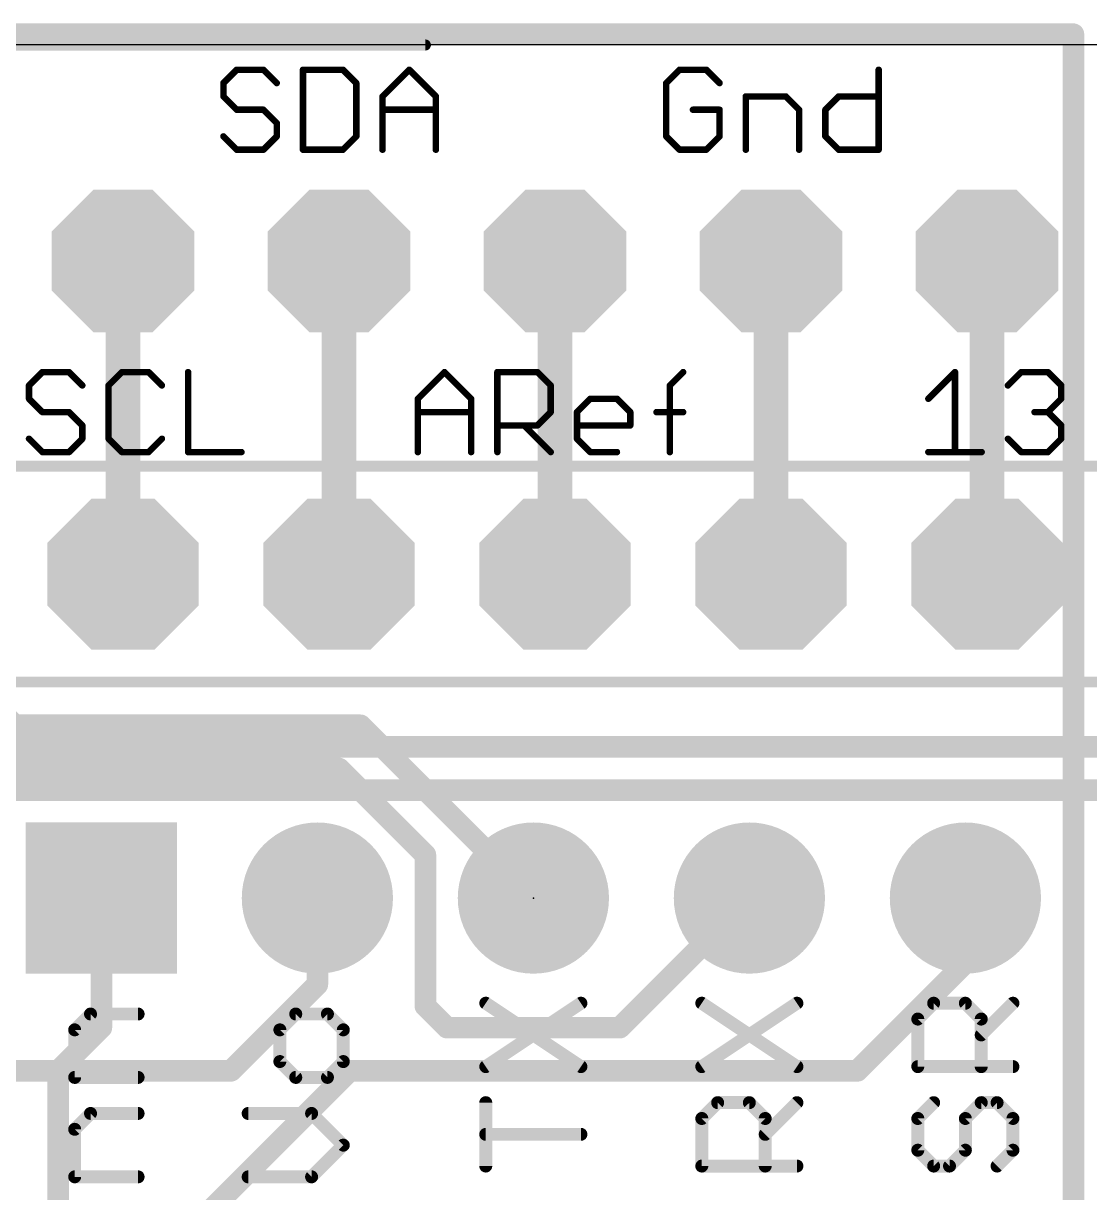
# Model space of a CAD drawing. Extents: x -6.7 to 68.6, y -6.2 to 53.6.
# Drawn here: x 17.62 to 30.16, y 39.84 to 53.59 of the extents above; entities that cross this region are included whole.
import ezdxf

# ---------------------------------------------------------------- set-up
doc = ezdxf.new("R2010")
doc.units = 0
for name, color, linetype in [('1', 12, 'CONTINUOUS'), ('16', 132, 'CONTINUOUS'), ('17', 110, 'CONTINUOUS'), ('20', 53, 'CONTINUOUS'), ('21', 40, 'CONTINUOUS'), ('23', 40, 'CONTINUOUS'), ('47', 253, 'CONTINUOUS'), ('51', 253, 'CONTINUOUS')]:
    doc.layers.add(name, color=color, linetype=linetype)

# ---------------------------------------------------------------- blocks, each defined once
blk = doc.blocks.new('RECT')
blk.add_solid([(-0.5, -0.5), (0.5, -0.5), (-0.5, 0.5), (0.5, 0.5)])
blk = doc.blocks.new('SQUAREP')
blk.add_solid([(-0.5, -0.5), (0.5, -0.5), (-0.5, 0.5), (0.5, 0.5)])
blk = doc.blocks.new('ROUNDP')
at = {"const_width": 0.5}
blk.add_lwpolyline([(0, -0.25, 1), (0, 0.25, 1), (0, -0.25)], format="xyb", dxfattribs=at)
blk = doc.blocks.new('OCTAGONP')
at = {"const_width": 0.5}
blk.add_lwpolyline([(-0.25, -0.1036), (-0.25, 0.1036), (-0.1036, 0.25), (0.1036, 0.25), (0.25, 0.1036), (0.25, -0.1036), (0.1036, -0.25), (-0.1036, -0.25), (-0.25, -0.1036), (-0.25, 0.1036)], dxfattribs=at)

msp = doc.modelspace()

# ---------------------------------------------------------------- linework, layer by layer
at = {"layer": '1'}
for points, const_width in [([(29.972, 53.467), (0, 53.467)], 0.254), ([(29.972, 9.017), (29.972, 53.467)], 0.254), ([(18.796, 50.8), (18.796, 47.117)], 0.4064), ([(21.336, 50.8), (21.336, 47.117)], 0.4064), ([(23.876, 50.8), (23.876, 47.117)], 0.4064), ([(26.416, 50.8), (26.416, 47.117)], 0.4064), ([(28.956, 50.8), (28.956, 47.117)], 0.4064), ([(60.452, 45.085), (17.111, 45.085)], 0.254), ([(62.738, 44.577), (17.399, 44.577)], 0.254), ([(21.082, 42.291), (21.082, 43.307)], 0.254), ([(28.702, 42.545), (28.702, 43.307)], 0.254), ([(27.432, 41.275), (28.702, 42.545)], 0.254), ([(20.066, 41.275), (21.082, 42.291)], 0.254), ([(15.748, 41.275), (20.066, 41.275)], 0.254), ([(16.129, 35.941), (21.463, 41.275)], 0.254), ([(21.463, 41.275), (27.432, 41.275)], 0.254)]:
    msp.add_lwpolyline(points, dxfattribs=dict(at, const_width=const_width))
for points, const_width in [([(30.0355, 53.467, 1), (29.9085, 53.467)], 0.127), ([(29.972, 53.4035, 1), (29.972, 53.5305)], 0.127), ([(18.8976, 50.8, 1), (18.6944, 50.8)], 0.2032), ([(21.4376, 50.8, 1), (21.2344, 50.8)], 0.2032), ([(23.9776, 50.8, 1), (23.7744, 50.8)], 0.2032), ([(26.5176, 50.8, 1), (26.3144, 50.8)], 0.2032), ([(29.0576, 50.8, 1), (28.8544, 50.8)], 0.2032), ([(18.6944, 47.117, 1), (18.8976, 47.117)], 0.2032), ([(21.2344, 47.117, 1), (21.4376, 47.117)], 0.2032), ([(23.7744, 47.117, 1), (23.9776, 47.117)], 0.2032), ([(26.3144, 47.117, 1), (26.5176, 47.117)], 0.2032), ([(28.8544, 47.117, 1), (29.0576, 47.117)], 0.2032), ([(21.1455, 43.307, 1), (21.0185, 43.307)], 0.127), ([(28.7655, 43.307, 1), (28.6385, 43.307)], 0.127), ([(28.7469, 42.5001, 1), (28.6571, 42.5899)], 0.127), ([(28.6385, 42.545, 1), (28.7655, 42.545)], 0.127), ([(21.0185, 42.291, 1), (21.1455, 42.291)], 0.127), ([(21.1269, 42.2461, 1), (21.0371, 42.3359)], 0.127), ([(20.066, 41.2115, 1), (20.066, 41.3385)], 0.127), ([(21.463, 41.3385, 1), (21.463, 41.2115)], 0.127), ([(21.5079, 41.2301, 1), (21.4181, 41.3199)], 0.127), ([(27.432, 41.2115, 1), (27.432, 41.3385)], 0.127), ([(20.0211, 41.3199, 1), (20.1109, 41.2301)], 0.127), ([(27.3871, 41.3199, 1), (27.4769, 41.2301)], 0.127)]:
    msp.add_lwpolyline(points, format="xyb", dxfattribs=dict(at, const_width=const_width))
at = {"layer": '16', "const_width": 0.254}
for points in [[(17.526, 45.339), (12.7, 50.165)], [(21.59, 45.339), (17.526, 45.339)], [(23.622, 43.307), (21.59, 45.339)], [(21.336, 44.831), (15.748, 44.831)], [(22.352, 43.815), (21.336, 44.831)], [(22.352, 42.037), (22.352, 43.815)], [(18.542, 41.783), (18.542, 43.307)], [(26.162, 43.307), (24.638, 41.783)], [(22.606, 41.783), (22.352, 42.037)], [(18.034, 41.275), (18.542, 41.783)], [(24.638, 41.783), (22.606, 41.783)], [(18.034, 25.781), (18.034, 41.275)]]:
    msp.add_lwpolyline(points, dxfattribs=at)
at = {"layer": '16', "const_width": 0.127}
for points in [[(17.4811, 45.2941, 1), (17.5709, 45.3839)], [(21.6349, 45.3839, 1), (21.5451, 45.2941)], [(21.59, 45.2755, 1), (21.59, 45.4025)], [(21.3809, 44.8759, 1), (21.2911, 44.7861)], [(21.336, 44.7675, 1), (21.336, 44.8945)], [(22.4155, 43.815, 1), (22.2885, 43.815)], [(22.3071, 43.7701, 1), (22.3969, 43.8599)], [(18.6055, 43.307, 1), (18.4785, 43.307)], [(23.5771, 43.2621, 1), (23.6669, 43.3519)], [(26.2069, 43.2621, 1), (26.1171, 43.3519)], [(22.3969, 42.0819, 1), (22.3071, 41.9921)], [(22.2885, 42.037, 1), (22.4155, 42.037)], [(18.4785, 41.783, 1), (18.6055, 41.783)], [(18.5869, 41.7381, 1), (18.4971, 41.8279)], [(22.606, 41.8465, 1), (22.606, 41.7195)], [(22.5611, 41.7381, 1), (22.6509, 41.8279)], [(24.5931, 41.8279, 1), (24.6829, 41.7381)], [(24.638, 41.7195, 1), (24.638, 41.8465)], [(18.0975, 41.275, 1), (17.9705, 41.275)], [(17.9891, 41.3199, 1), (18.0789, 41.2301)]]:
    msp.add_lwpolyline(points, format="xyb", dxfattribs=at)
at = {"layer": '20'}
msp.add_line((64.516, 53.34), (0, 53.34), dxfattribs=at)
at = {"layer": '21'}
for points, const_width in [([(20.1339, 53.0487), (19.9771, 52.8919)], 0.0762), ([(20.4474, 53.0487), (20.1339, 53.0487)], 0.0762), ([(20.6042, 52.8919), (20.4474, 53.0487)], 0.0762), ([(20.9126, 53.0487), (20.9126, 52.1081)], 0.0762), ([(21.3829, 53.0487), (20.9126, 53.0487)], 0.0762), ([(21.5397, 52.8919), (21.3829, 53.0487)], 0.0762), ([(21.8481, 52.7352), (22.1617, 53.0487)], 0.0762), ([(22.1617, 53.0487), (22.4752, 52.7352)], 0.0762), ([(25.3409, 53.0487), (25.1841, 52.8919)], 0.0762), ([(25.6544, 53.0487), (25.3409, 53.0487)], 0.0762), ([(25.8112, 52.8919), (25.6544, 53.0487)], 0.0762), ([(27.6822, 53.0487), (27.6822, 52.1081)], 0.0762), ([(19.9771, 52.8919), (19.9771, 52.7352)], 0.0762), ([(21.5397, 52.2649), (21.5397, 52.8919)], 0.0762), ([(25.1841, 52.8919), (25.1841, 52.2649)], 0.0762), ([(19.9771, 52.7352), (20.1339, 52.5784)], 0.0762), ([(21.8481, 52.1081), (21.8481, 52.7352)], 0.0762), ([(22.4752, 52.7352), (22.4752, 52.1081)], 0.0762), ([(26.1196, 52.1081), (26.1196, 52.7352)], 0.0762), ([(26.1196, 52.7352), (26.5899, 52.7352)], 0.0762), ([(26.5899, 52.7352), (26.7467, 52.5784)], 0.0762), ([(27.0551, 52.5784), (27.2119, 52.7352)], 0.0762), ([(27.2119, 52.7352), (27.6822, 52.7352)], 0.0762), ([(20.1339, 52.5784), (20.4474, 52.5784)], 0.0762), ([(20.4474, 52.5784), (20.6042, 52.4216)], 0.0762), ([(21.8481, 52.5784), (22.4752, 52.5784)], 0.0762), ([(25.8112, 52.5784), (25.4976, 52.5784)], 0.0762), ([(25.8112, 52.2649), (25.8112, 52.5784)], 0.0762), ([(26.7467, 52.5784), (26.7467, 52.1081)], 0.0762), ([(27.0551, 52.2649), (27.0551, 52.5784)], 0.0762), ([(20.6042, 52.4216), (20.6042, 52.2649)], 0.0762), ([(20.1339, 52.1081), (19.9771, 52.2649)], 0.0762), ([(20.6042, 52.2649), (20.4474, 52.1081)], 0.0762), ([(21.3829, 52.1081), (21.5397, 52.2649)], 0.0762), ([(25.1841, 52.2649), (25.3409, 52.1081)], 0.0762), ([(25.6544, 52.1081), (25.8112, 52.2649)], 0.0762), ([(27.2119, 52.1081), (27.0551, 52.2649)], 0.0762), ([(20.4474, 52.1081), (20.1339, 52.1081)], 0.0762), ([(20.9126, 52.1081), (21.3829, 52.1081)], 0.0762), ([(25.3409, 52.1081), (25.6544, 52.1081)], 0.0762), ([(27.6822, 52.1081), (27.2119, 52.1081)], 0.0762), ([(17.8479, 49.4927), (17.6911, 49.3359)], 0.0762), ([(18.1614, 49.4927), (17.8479, 49.4927)], 0.0762), ([(18.3182, 49.3359), (18.1614, 49.4927)], 0.0762), ([(18.7834, 49.4927), (18.6266, 49.3359)], 0.0762), ([(19.0969, 49.4927), (18.7834, 49.4927)], 0.0762), ([(19.2537, 49.3359), (19.0969, 49.4927)], 0.0762), ([(19.5621, 49.4927), (19.5621, 48.5521)], 0.0762), ([(22.2631, 49.1792), (22.5766, 49.4927)], 0.0762), ([(22.5766, 49.4927), (22.8902, 49.1792)], 0.0762), ([(23.1986, 48.5521), (23.1986, 49.4927)], 0.0762), ([(23.1986, 49.4927), (23.6689, 49.4927)], 0.0762), ([(23.6689, 49.4927), (23.8257, 49.3359)], 0.0762), ([(25.2264, 49.3359), (25.3832, 49.4927)], 0.0762), ([(28.2661, 49.1792), (28.5796, 49.4927)], 0.0762), ([(28.5796, 49.4927), (28.5796, 48.5521)], 0.0762), ([(29.2016, 49.3359), (29.3583, 49.4927)], 0.0762), ([(29.3583, 49.4927), (29.6719, 49.4927)], 0.0762), ([(29.6719, 49.4927), (29.8286, 49.3359)], 0.0762), ([(17.6911, 49.3359), (17.6911, 49.1792)], 0.0762), ([(18.6266, 49.3359), (18.6266, 48.7089)], 0.0762), ([(23.8257, 49.3359), (23.8257, 49.0224)], 0.0762), ([(25.2264, 48.5521), (25.2264, 49.3359)], 0.0762), ([(29.8286, 49.3359), (29.8286, 49.1792)], 0.0762), ([(17.6911, 49.1792), (17.8479, 49.0224)], 0.0762), ([(22.2631, 48.5521), (22.2631, 49.1792)], 0.0762), ([(22.8902, 49.1792), (22.8902, 48.5521)], 0.0762), ([(24.1341, 49.0224), (24.2909, 49.1792)], 0.0762), ([(24.2909, 49.1792), (24.6044, 49.1792)], 0.0762), ([(24.6044, 49.1792), (24.7612, 49.0224)], 0.0762), ([(29.8286, 49.1792), (29.6719, 49.0224)], 0.0762), ([(17.8479, 49.0224), (18.1614, 49.0224)], 0.0762), ([(18.1614, 49.0224), (18.3182, 48.8656)], 0.0762), ([(22.2631, 49.0224), (22.8902, 49.0224)], 0.0762), ([(23.8257, 49.0224), (23.6689, 48.8656)], 0.0762), ([(24.1341, 48.7089), (24.1341, 49.0224)], 0.0762), ([(24.7612, 49.0224), (24.7612, 48.8656)], 0.0762), ([(25.0697, 49.0224), (25.3832, 49.0224)], 0.0762), ([(29.6719, 49.0224), (29.5151, 49.0224)], 0.0762), ([(29.6719, 49.0224), (29.8286, 48.8656)], 0.0762), ([(18.3182, 48.8656), (18.3182, 48.7089)], 0.0762), ([(23.6689, 48.8656), (23.1986, 48.8656)], 0.0762), ([(23.5122, 48.8656), (23.8257, 48.5521)], 0.0762), ([(24.7612, 48.8656), (24.1341, 48.8656)], 0.0762), ([(29.8286, 48.8656), (29.8286, 48.7089)], 0.0762), ([(17.8479, 48.5521), (17.6911, 48.7089)], 0.0762), ([(18.3182, 48.7089), (18.1614, 48.5521)], 0.0762), ([(18.6266, 48.7089), (18.7834, 48.5521)], 0.0762), ([(19.0969, 48.5521), (19.2537, 48.7089)], 0.0762), ([(24.2909, 48.5521), (24.1341, 48.7089)], 0.0762), ([(29.3583, 48.5521), (29.2016, 48.7089)], 0.0762), ([(29.8286, 48.7089), (29.6719, 48.5521)], 0.0762), ([(18.1614, 48.5521), (17.8479, 48.5521)], 0.0762), ([(18.7834, 48.5521), (19.0969, 48.5521)], 0.0762), ([(19.5621, 48.5521), (20.1892, 48.5521)], 0.0762), ([(24.6044, 48.5521), (24.2909, 48.5521)], 0.0762), ([(28.2661, 48.5521), (28.8931, 48.5521)], 0.0762), ([(29.6719, 48.5521), (29.3583, 48.5521)], 0.0762), ([(17.526, 48.387), (42.926, 48.387)], 0.127), ([(42.926, 45.847), (17.526, 45.847)], 0.127), ([(23.0622, 41.3248), (24.1808, 42.0705)], 0.1524), ([(23.0622, 42.0705), (24.1808, 41.3248)], 0.1524), ([(25.6022, 41.3248), (26.7208, 42.0705)], 0.1524), ([(25.6022, 42.0705), (26.7208, 41.3248)], 0.1524), ([(28.1422, 41.8841), (28.3287, 42.0705)], 0.1524), ([(28.3287, 42.0705), (28.7015, 42.0705)], 0.1524), ([(28.7015, 42.0705), (28.888, 41.8841)], 0.1524), ([(28.888, 41.6976), (29.2608, 42.0705)], 0.1524), ([(18.2281, 41.7571), (18.4145, 41.9435)], 0.1524), ([(18.4145, 41.9435), (18.9738, 41.9435)], 0.1524), ([(20.8275, 41.9435), (20.6411, 41.7571)], 0.1524), ([(21.2004, 41.9435), (20.8275, 41.9435)], 0.1524), ([(21.3868, 41.7571), (21.2004, 41.9435)], 0.1524), ([(28.1422, 41.3248), (28.1422, 41.8841)], 0.1524), ([(28.888, 41.8841), (28.888, 41.3248)], 0.1524), ([(18.2281, 41.1978), (18.2281, 41.7571)], 0.1524), ([(20.6411, 41.7571), (20.6411, 41.3842)], 0.1524), ([(21.3868, 41.3842), (21.3868, 41.7571)], 0.1524), ([(20.6411, 41.3842), (20.8275, 41.1978)], 0.1524), ([(21.2004, 41.1978), (21.3868, 41.3842)], 0.1524), ([(29.2608, 41.3248), (28.1422, 41.3248)], 0.1524), ([(18.9738, 41.1978), (18.2281, 41.1978)], 0.1524), ([(20.8275, 41.1978), (21.2004, 41.1978)], 0.1524), ([(18.2281, 40.5877), (18.4145, 40.7741)], 0.1524), ([(18.4145, 40.7741), (18.9738, 40.7741)], 0.1524), ([(21.014, 40.7741), (20.2682, 40.7741)], 0.1524), ([(21.3868, 40.4013), (21.014, 40.7741)], 0.1524), ([(23.0622, 40.1554), (23.0622, 40.9011)], 0.1524), ([(25.6022, 40.7147), (25.7887, 40.9011)], 0.1524), ([(25.7887, 40.9011), (26.1615, 40.9011)], 0.1524), ([(26.1615, 40.9011), (26.348, 40.7147)], 0.1524), ([(26.348, 40.5282), (26.7208, 40.9011)], 0.1524), ([(28.3287, 40.9011), (28.1422, 40.7147)], 0.1524), ([(28.7015, 40.7147), (28.888, 40.9011)], 0.1524), ([(28.888, 40.9011), (29.0744, 40.9011)], 0.1524), ([(29.0744, 40.9011), (29.2608, 40.7147)], 0.1524), ([(25.6022, 40.1554), (25.6022, 40.7147)], 0.1524), ([(26.348, 40.7147), (26.348, 40.1554)], 0.1524), ([(28.1422, 40.7147), (28.1422, 40.3418)], 0.1524), ([(28.7015, 40.3418), (28.7015, 40.7147)], 0.1524), ([(29.2608, 40.7147), (29.2608, 40.3418)], 0.1524), ([(18.2281, 40.0284), (18.2281, 40.5877)], 0.1524), ([(24.1808, 40.5282), (23.0622, 40.5282)], 0.1524), ([(21.014, 40.0284), (21.3868, 40.4013)], 0.1524), ([(28.1422, 40.3418), (28.3287, 40.1554)], 0.1524), ([(28.5151, 40.1554), (28.7015, 40.3418)], 0.1524), ([(29.2608, 40.3418), (29.0744, 40.1554)], 0.1524), ([(26.7208, 40.1554), (25.6022, 40.1554)], 0.1524), ([(28.3287, 40.1554), (28.5151, 40.1554)], 0.1524), ([(18.9738, 40.0284), (18.2281, 40.0284)], 0.1524), ([(20.2682, 40.0284), (21.014, 40.0284)], 0.1524)]:
    msp.add_lwpolyline(points, dxfattribs=dict(at, const_width=const_width))
for points, const_width in [([(20.1339, 53.0678, 1), (20.1339, 53.0297)], 0.0381), ([(20.1473, 53.0352, 1), (20.1204, 53.0622)], 0.0381), ([(20.4609, 53.0622, 1), (20.4339, 53.0352)], 0.0381), ([(20.4474, 53.0297, 1), (20.4474, 53.0678)], 0.0381), ([(20.9317, 53.0487, 1), (20.8936, 53.0487)], 0.0381), ([(20.9126, 53.0678, 1), (20.9126, 53.0297)], 0.0381), ([(21.3964, 53.0622, 1), (21.3694, 53.0352)], 0.0381), ([(21.3829, 53.0297, 1), (21.3829, 53.0678)], 0.0381), ([(22.1751, 53.0622, 1), (22.1482, 53.0352)], 0.0381), ([(22.1751, 53.0352, 1), (22.1482, 53.0622)], 0.0381), ([(25.3409, 53.0678, 1), (25.3409, 53.0297)], 0.0381), ([(25.3543, 53.0352, 1), (25.3274, 53.0622)], 0.0381), ([(25.6679, 53.0622, 1), (25.6409, 53.0352)], 0.0381), ([(25.6544, 53.0297, 1), (25.6544, 53.0678)], 0.0381), ([(27.7013, 53.0487, 1), (27.6632, 53.0487)], 0.0381), ([(19.9636, 52.9054, 1), (19.9906, 52.8785)], 0.0381), ([(19.9962, 52.8919, 1), (19.9581, 52.8919)], 0.0381), ([(20.5907, 52.8785, 1), (20.6176, 52.9054)], 0.0381), ([(21.5587, 52.8919, 1), (21.5206, 52.8919)], 0.0381), ([(21.5262, 52.8785, 1), (21.5532, 52.9054)], 0.0381), ([(25.2032, 52.8919, 1), (25.1651, 52.8919)], 0.0381), ([(25.1706, 52.9054, 1), (25.1976, 52.8785)], 0.0381), ([(25.7977, 52.8785, 1), (25.8246, 52.9054)], 0.0381), ([(19.9906, 52.7486, 1), (19.9636, 52.7217)], 0.0381), ([(19.9581, 52.7352, 1), (19.9962, 52.7352)], 0.0381), ([(21.8672, 52.7352, 1), (21.8291, 52.7352)], 0.0381), ([(21.8347, 52.7486, 1), (21.8616, 52.7217)], 0.0381), ([(22.4943, 52.7352, 1), (22.4562, 52.7352)], 0.0381), ([(22.4617, 52.7217, 1), (22.4887, 52.7486)], 0.0381), ([(26.1196, 52.7542, 1), (26.1196, 52.7161)], 0.0381), ([(26.1387, 52.7352, 1), (26.1006, 52.7352)], 0.0381), ([(26.6034, 52.7486, 1), (26.5764, 52.7217)], 0.0381), ([(26.5899, 52.7161, 1), (26.5899, 52.7542)], 0.0381), ([(27.2119, 52.7542, 1), (27.2119, 52.7161)], 0.0381), ([(27.2254, 52.7217, 1), (27.1984, 52.7486)], 0.0381), ([(27.6822, 52.7161, 1), (27.6822, 52.7542)], 0.0381), ([(20.1339, 52.5975, 1), (20.1339, 52.5594)], 0.0381), ([(20.1204, 52.5649, 1), (20.1473, 52.5919)], 0.0381), ([(20.4609, 52.5919, 1), (20.4339, 52.5649)], 0.0381), ([(20.4474, 52.5594, 1), (20.4474, 52.5975)], 0.0381), ([(21.8481, 52.5975, 1), (21.8481, 52.5594)], 0.0381), ([(22.4752, 52.5594, 1), (22.4752, 52.5975)], 0.0381), ([(25.4976, 52.5975, 1), (25.4976, 52.5594)], 0.0381), ([(25.8302, 52.5784, 1), (25.7921, 52.5784)], 0.0381), ([(25.8112, 52.5594, 1), (25.8112, 52.5975)], 0.0381), ([(26.7657, 52.5784, 1), (26.7276, 52.5784)], 0.0381), ([(26.7332, 52.5649, 1), (26.7602, 52.5919)], 0.0381), ([(27.0417, 52.5919, 1), (27.0686, 52.5649)], 0.0381), ([(27.0742, 52.5784, 1), (27.0361, 52.5784)], 0.0381), ([(20.6232, 52.4216, 1), (20.5851, 52.4216)], 0.0381), ([(20.5907, 52.4082, 1), (20.6176, 52.4351)], 0.0381), ([(19.9906, 52.2783, 1), (19.9636, 52.2514)], 0.0381), ([(20.5851, 52.2649, 1), (20.6232, 52.2649)], 0.0381), ([(20.6176, 52.2514, 1), (20.5907, 52.2783)], 0.0381), ([(21.5206, 52.2649, 1), (21.5587, 52.2649)], 0.0381), ([(21.5532, 52.2514, 1), (21.5262, 52.2783)], 0.0381), ([(25.1976, 52.2783, 1), (25.1706, 52.2514)], 0.0381), ([(25.1651, 52.2649, 1), (25.2032, 52.2649)], 0.0381), ([(25.7921, 52.2649, 1), (25.8302, 52.2649)], 0.0381), ([(25.8246, 52.2514, 1), (25.7977, 52.2783)], 0.0381), ([(27.0686, 52.2783, 1), (27.0417, 52.2514)], 0.0381), ([(27.0361, 52.2649, 1), (27.0742, 52.2649)], 0.0381), ([(20.1339, 52.1272, 1), (20.1339, 52.0891)], 0.0381), ([(20.1204, 52.0946, 1), (20.1473, 52.1216)], 0.0381), ([(20.4339, 52.1216, 1), (20.4609, 52.0946)], 0.0381), ([(20.4474, 52.0891, 1), (20.4474, 52.1272)], 0.0381), ([(20.9126, 52.1272, 1), (20.9126, 52.0891)], 0.0381), ([(20.8936, 52.1081, 1), (20.9317, 52.1081)], 0.0381), ([(21.3694, 52.1216, 1), (21.3964, 52.0946)], 0.0381), ([(21.3829, 52.0891, 1), (21.3829, 52.1272)], 0.0381), ([(21.8291, 52.1081, 1), (21.8672, 52.1081)], 0.0381), ([(22.4562, 52.1081, 1), (22.4943, 52.1081)], 0.0381), ([(25.3409, 52.1272, 1), (25.3409, 52.0891)], 0.0381), ([(25.3274, 52.0946, 1), (25.3543, 52.1216)], 0.0381), ([(25.6409, 52.1216, 1), (25.6679, 52.0946)], 0.0381), ([(25.6544, 52.0891, 1), (25.6544, 52.1272)], 0.0381), ([(26.1006, 52.1081, 1), (26.1387, 52.1081)], 0.0381), ([(26.7276, 52.1081, 1), (26.7657, 52.1081)], 0.0381), ([(27.2119, 52.1272, 1), (27.2119, 52.0891)], 0.0381), ([(27.1984, 52.0946, 1), (27.2254, 52.1216)], 0.0381), ([(27.6632, 52.1081, 1), (27.7013, 52.1081)], 0.0381), ([(27.6822, 52.0891, 1), (27.6822, 52.1272)], 0.0381), ([(17.8479, 49.5118, 1), (17.8479, 49.4737)], 0.0381), ([(17.8613, 49.4792, 1), (17.8344, 49.5062)], 0.0381), ([(18.1749, 49.5062, 1), (18.1479, 49.4792)], 0.0381), ([(18.1614, 49.4737, 1), (18.1614, 49.5118)], 0.0381), ([(18.7834, 49.5118, 1), (18.7834, 49.4737)], 0.0381), ([(18.7969, 49.4792, 1), (18.7699, 49.5062)], 0.0381), ([(19.1104, 49.5062, 1), (19.0834, 49.4792)], 0.0381), ([(19.0969, 49.4737, 1), (19.0969, 49.5118)], 0.0381), ([(19.5812, 49.4927, 1), (19.5431, 49.4927)], 0.0381), ([(22.5901, 49.5062, 1), (22.5632, 49.4792)], 0.0381), ([(22.5901, 49.4792, 1), (22.5632, 49.5062)], 0.0381), ([(23.1986, 49.5118, 1), (23.1986, 49.4737)], 0.0381), ([(23.2177, 49.4927, 1), (23.1796, 49.4927)], 0.0381), ([(23.6824, 49.5062, 1), (23.6554, 49.4792)], 0.0381), ([(23.6689, 49.4737, 1), (23.6689, 49.5118)], 0.0381), ([(25.3967, 49.4792, 1), (25.3697, 49.5062)], 0.0381), ([(28.5986, 49.4927, 1), (28.5605, 49.4927)], 0.0381), ([(28.5931, 49.4792, 1), (28.5661, 49.5062)], 0.0381), ([(29.3583, 49.5118, 1), (29.3583, 49.4737)], 0.0381), ([(29.3718, 49.4792, 1), (29.3449, 49.5062)], 0.0381), ([(29.6854, 49.5062, 1), (29.6584, 49.4792)], 0.0381), ([(29.6719, 49.4737, 1), (29.6719, 49.5118)], 0.0381), ([(17.6776, 49.3494, 1), (17.7046, 49.3225)], 0.0381), ([(17.7102, 49.3359, 1), (17.6721, 49.3359)], 0.0381), ([(18.3047, 49.3225, 1), (18.3316, 49.3494)], 0.0381), ([(18.6131, 49.3494, 1), (18.6401, 49.3225)], 0.0381), ([(18.6457, 49.3359, 1), (18.6076, 49.3359)], 0.0381), ([(19.2402, 49.3225, 1), (19.2672, 49.3494)], 0.0381), ([(23.8447, 49.3359, 1), (23.8066, 49.3359)], 0.0381), ([(23.8122, 49.3225, 1), (23.8392, 49.3494)], 0.0381), ([(25.2455, 49.3359, 1), (25.2074, 49.3359)], 0.0381), ([(25.213, 49.3494, 1), (25.2399, 49.3225)], 0.0381), ([(29.1881, 49.3494, 1), (29.2151, 49.3225)], 0.0381), ([(29.8477, 49.3359, 1), (29.8096, 49.3359)], 0.0381), ([(29.8152, 49.3225, 1), (29.8421, 49.3494)], 0.0381), ([(17.7046, 49.1926, 1), (17.6776, 49.1657)], 0.0381), ([(17.6721, 49.1792, 1), (17.7102, 49.1792)], 0.0381), ([(22.2822, 49.1792, 1), (22.2441, 49.1792)], 0.0381), ([(22.2496, 49.1926, 1), (22.2766, 49.1657)], 0.0381), ([(22.9092, 49.1792, 1), (22.8711, 49.1792)], 0.0381), ([(22.8767, 49.1657, 1), (22.9036, 49.1926)], 0.0381), ([(24.2909, 49.1982, 1), (24.2909, 49.1601)], 0.0381), ([(24.3044, 49.1657, 1), (24.2774, 49.1926)], 0.0381), ([(24.6179, 49.1926, 1), (24.591, 49.1657)], 0.0381), ([(24.6044, 49.1601, 1), (24.6044, 49.1982)], 0.0381), ([(28.2526, 49.1926, 1), (28.2795, 49.1657)], 0.0381), ([(29.8096, 49.1792, 1), (29.8477, 49.1792)], 0.0381), ([(29.8421, 49.1657, 1), (29.8152, 49.1926)], 0.0381), ([(17.8479, 49.0415, 1), (17.8479, 49.0034)], 0.0381), ([(17.8344, 49.0089, 1), (17.8613, 49.0359)], 0.0381), ([(18.1749, 49.0359, 1), (18.1479, 49.0089)], 0.0381), ([(18.1614, 49.0034, 1), (18.1614, 49.0415)], 0.0381), ([(22.2631, 49.0415, 1), (22.2631, 49.0034)], 0.0381), ([(22.8902, 49.0034, 1), (22.8902, 49.0415)], 0.0381), ([(23.8066, 49.0224, 1), (23.8447, 49.0224)], 0.0381), ([(23.8392, 49.0089, 1), (23.8122, 49.0359)], 0.0381), ([(24.1532, 49.0224, 1), (24.1151, 49.0224)], 0.0381), ([(24.1207, 49.0359, 1), (24.1476, 49.0089)], 0.0381), ([(24.7803, 49.0224, 1), (24.7422, 49.0224)], 0.0381), ([(24.7477, 49.0089, 1), (24.7747, 49.0359)], 0.0381), ([(25.0697, 49.0415, 1), (25.0697, 49.0034)], 0.0381), ([(25.3832, 49.0034, 1), (25.3832, 49.0415)], 0.0381), ([(29.5151, 49.0415, 1), (29.5151, 49.0034)], 0.0381), ([(29.6854, 49.0359, 1), (29.6584, 49.0089)], 0.0381), ([(29.6584, 49.0359, 1), (29.6854, 49.0089)], 0.0381), ([(29.6719, 49.0034, 1), (29.6719, 49.0415)], 0.0381), ([(18.3372, 48.8656, 1), (18.2991, 48.8656)], 0.0381), ([(18.3047, 48.8522, 1), (18.3316, 48.8791)], 0.0381), ([(23.1986, 48.8847, 1), (23.1986, 48.8466)], 0.0381), ([(23.5256, 48.8791, 1), (23.4987, 48.8522)], 0.0381), ([(23.6554, 48.8791, 1), (23.6824, 48.8522)], 0.0381), ([(23.6689, 48.8466, 1), (23.6689, 48.8847)], 0.0381), ([(24.1341, 48.8847, 1), (24.1341, 48.8466)], 0.0381), ([(24.7422, 48.8656, 1), (24.7803, 48.8656)], 0.0381), ([(24.7612, 48.8466, 1), (24.7612, 48.8847)], 0.0381), ([(29.8477, 48.8656, 1), (29.8096, 48.8656)], 0.0381), ([(29.8152, 48.8522, 1), (29.8421, 48.8791)], 0.0381), ([(17.7046, 48.7223, 1), (17.6776, 48.6954)], 0.0381), ([(18.2991, 48.7089, 1), (18.3372, 48.7089)], 0.0381), ([(18.3316, 48.6954, 1), (18.3047, 48.7223)], 0.0381), ([(18.6401, 48.7223, 1), (18.6131, 48.6954)], 0.0381), ([(18.6076, 48.7089, 1), (18.6457, 48.7089)], 0.0381), ([(19.2672, 48.6954, 1), (19.2402, 48.7223)], 0.0381), ([(24.1151, 48.7089, 1), (24.1532, 48.7089)], 0.0381), ([(24.1476, 48.7223, 1), (24.1207, 48.6954)], 0.0381), ([(29.2151, 48.7223, 1), (29.1881, 48.6954)], 0.0381), ([(29.8096, 48.7089, 1), (29.8477, 48.7089)], 0.0381), ([(29.8421, 48.6954, 1), (29.8152, 48.7223)], 0.0381), ([(17.8479, 48.5712, 1), (17.8479, 48.5331)], 0.0381), ([(17.8344, 48.5386, 1), (17.8613, 48.5656)], 0.0381), ([(18.1479, 48.5656, 1), (18.1749, 48.5386)], 0.0381), ([(18.1614, 48.5331, 1), (18.1614, 48.5712)], 0.0381), ([(18.7834, 48.5712, 1), (18.7834, 48.5331)], 0.0381), ([(18.7699, 48.5386, 1), (18.7969, 48.5656)], 0.0381), ([(19.0834, 48.5656, 1), (19.1104, 48.5386)], 0.0381), ([(19.0969, 48.5331, 1), (19.0969, 48.5712)], 0.0381), ([(19.5621, 48.5712, 1), (19.5621, 48.5331)], 0.0381), ([(19.5431, 48.5521, 1), (19.5812, 48.5521)], 0.0381), ([(20.1892, 48.5331, 1), (20.1892, 48.5712)], 0.0381), ([(22.2441, 48.5521, 1), (22.2822, 48.5521)], 0.0381), ([(22.8711, 48.5521, 1), (22.9092, 48.5521)], 0.0381), ([(23.1796, 48.5521, 1), (23.2177, 48.5521)], 0.0381), ([(23.8122, 48.5386, 1), (23.8392, 48.5656)], 0.0381), ([(24.2909, 48.5712, 1), (24.2909, 48.5331)], 0.0381), ([(24.2774, 48.5386, 1), (24.3044, 48.5656)], 0.0381), ([(24.6044, 48.5331, 1), (24.6044, 48.5712)], 0.0381), ([(25.2074, 48.5521, 1), (25.2455, 48.5521)], 0.0381), ([(28.2661, 48.5712, 1), (28.2661, 48.5331)], 0.0381), ([(28.5605, 48.5521, 1), (28.5986, 48.5521)], 0.0381), ([(28.8931, 48.5331, 1), (28.8931, 48.5712)], 0.0381), ([(29.3583, 48.5712, 1), (29.3583, 48.5331)], 0.0381), ([(29.3449, 48.5386, 1), (29.3718, 48.5656)], 0.0381), ([(29.6584, 48.5656, 1), (29.6854, 48.5386)], 0.0381), ([(29.6719, 48.5331, 1), (29.6719, 48.5712)], 0.0381), ([(23.0834, 42.1022, 1), (23.0411, 42.0388)], 0.0762), ([(24.2019, 42.0388, 1), (24.1597, 42.1022)], 0.0762), ([(25.6234, 42.1022, 1), (25.5811, 42.0388)], 0.0762), ([(26.7419, 42.0388, 1), (26.6997, 42.1022)], 0.0762), ([(28.3287, 42.1086, 1), (28.3287, 42.0324)], 0.0762), ([(28.3556, 42.0436, 1), (28.3017, 42.0974)], 0.0762), ([(28.7285, 42.0974, 1), (28.6746, 42.0436)], 0.0762), ([(28.7015, 42.0324, 1), (28.7015, 42.1086)], 0.0762), ([(29.2877, 42.0436, 1), (29.2339, 42.0974)], 0.0762), ([(18.4145, 41.9816, 1), (18.4145, 41.9054)], 0.0762), ([(18.4415, 41.9166, 1), (18.3876, 41.9704)], 0.0762), ([(18.9738, 41.9054, 1), (18.9738, 41.9816)], 0.0762), ([(20.8275, 41.9816, 1), (20.8275, 41.9054)], 0.0762), ([(20.8545, 41.9166, 1), (20.8006, 41.9704)], 0.0762), ([(21.2273, 41.9704, 1), (21.1734, 41.9166)], 0.0762), ([(21.2004, 41.9054, 1), (21.2004, 41.9816)], 0.0762), ([(28.1803, 41.8841, 1), (28.1041, 41.8841)], 0.0762), ([(28.1153, 41.911, 1), (28.1692, 41.8571)], 0.0762), ([(28.9261, 41.8841, 1), (28.8498, 41.8841)], 0.0762), ([(28.861, 41.8571, 1), (28.9149, 41.911)], 0.0762), ([(18.2662, 41.7571, 1), (18.19, 41.7571)], 0.0762), ([(18.2012, 41.784, 1), (18.255, 41.7301)], 0.0762), ([(20.6792, 41.7571, 1), (20.603, 41.7571)], 0.0762), ([(20.6142, 41.784, 1), (20.668, 41.7301)], 0.0762), ([(21.4249, 41.7571, 1), (21.3487, 41.7571)], 0.0762), ([(21.3599, 41.7301, 1), (21.4137, 41.784)], 0.0762), ([(28.861, 41.7246, 1), (28.9149, 41.6707)], 0.0762), ([(20.668, 41.4112, 1), (20.6142, 41.3573)], 0.0762), ([(20.603, 41.3842, 1), (20.6792, 41.3842)], 0.0762), ([(21.3487, 41.3842, 1), (21.4249, 41.3842)], 0.0762), ([(21.4137, 41.3573, 1), (21.3599, 41.4112)], 0.0762), ([(23.0411, 41.3565, 1), (23.0834, 41.2931)], 0.0762), ([(24.1597, 41.2931, 1), (24.2019, 41.3565)], 0.0762), ([(25.5811, 41.3565, 1), (25.6234, 41.2931)], 0.0762), ([(26.6997, 41.2931, 1), (26.7419, 41.3565)], 0.0762), ([(28.1422, 41.3629, 1), (28.1422, 41.2867)], 0.0762), ([(29.2608, 41.2867, 1), (29.2608, 41.3629)], 0.0762), ([(18.2281, 41.2359, 1), (18.2281, 41.1597)], 0.0762), ([(18.9738, 41.1597, 1), (18.9738, 41.2359)], 0.0762), ([(20.8275, 41.2359, 1), (20.8275, 41.1597)], 0.0762), ([(20.8006, 41.1709, 1), (20.8545, 41.2247)], 0.0762), ([(21.1734, 41.2247, 1), (21.2273, 41.1709)], 0.0762), ([(21.2004, 41.1597, 1), (21.2004, 41.2359)], 0.0762), ([(28.1041, 41.3248, 1), (28.1803, 41.3248)], 0.0762), ([(28.8498, 41.3248, 1), (28.9261, 41.3248)], 0.0762), ([(18.19, 41.1978, 1), (18.2662, 41.1978)], 0.0762), ([(18.4145, 40.8122, 1), (18.4145, 40.736)], 0.0762), ([(18.4415, 40.7472, 1), (18.3876, 40.801)], 0.0762), ([(18.9738, 40.736, 1), (18.9738, 40.8122)], 0.0762), ([(20.2682, 40.8122, 1), (20.2682, 40.736)], 0.0762), ([(21.0409, 40.801, 1), (20.987, 40.7472)], 0.0762), ([(21.014, 40.736, 1), (21.014, 40.8122)], 0.0762), ([(23.1003, 40.9011, 1), (23.0241, 40.9011)], 0.0762), ([(25.7887, 40.9392, 1), (25.7887, 40.863)], 0.0762), ([(25.8156, 40.8742, 1), (25.7617, 40.928)], 0.0762), ([(26.1885, 40.928, 1), (26.1346, 40.8742)], 0.0762), ([(26.1615, 40.863, 1), (26.1615, 40.9392)], 0.0762), ([(26.7477, 40.8742, 1), (26.6939, 40.928)], 0.0762), ([(28.3556, 40.8742, 1), (28.3017, 40.928)], 0.0762), ([(28.888, 40.9392, 1), (28.888, 40.863)], 0.0762), ([(28.9149, 40.8742, 1), (28.861, 40.928)], 0.0762), ([(29.1013, 40.928, 1), (29.0474, 40.8742)], 0.0762), ([(29.0744, 40.863, 1), (29.0744, 40.9392)], 0.0762), ([(25.6403, 40.7147, 1), (25.5641, 40.7147)], 0.0762), ([(25.5753, 40.7416, 1), (25.6292, 40.6877)], 0.0762), ([(26.3861, 40.7147, 1), (26.3099, 40.7147)], 0.0762), ([(26.321, 40.6877, 1), (26.3749, 40.7416)], 0.0762), ([(28.1803, 40.7147, 1), (28.1041, 40.7147)], 0.0762), ([(28.1153, 40.7416, 1), (28.1692, 40.6877)], 0.0762), ([(28.7396, 40.7147, 1), (28.6634, 40.7147)], 0.0762), ([(28.6746, 40.7416, 1), (28.7285, 40.6877)], 0.0762), ([(29.2989, 40.7147, 1), (29.2227, 40.7147)], 0.0762), ([(29.2339, 40.6877, 1), (29.2877, 40.7416)], 0.0762), ([(18.2662, 40.5877, 1), (18.19, 40.5877)], 0.0762), ([(18.2012, 40.6146, 1), (18.255, 40.5607)], 0.0762), ([(23.0622, 40.5663, 1), (23.0622, 40.4901)], 0.0762), ([(24.1808, 40.4901, 1), (24.1808, 40.5663)], 0.0762), ([(26.321, 40.5552, 1), (26.3749, 40.5013)], 0.0762), ([(21.4137, 40.3743, 1), (21.3599, 40.4282)], 0.0762), ([(21.3599, 40.3743, 1), (21.4137, 40.4282)], 0.0762), ([(28.1692, 40.3688, 1), (28.1153, 40.3149)], 0.0762), ([(28.1041, 40.3418, 1), (28.1803, 40.3418)], 0.0762), ([(28.6634, 40.3418, 1), (28.7396, 40.3418)], 0.0762), ([(28.7285, 40.3149, 1), (28.6746, 40.3688)], 0.0762), ([(29.2227, 40.3418, 1), (29.2989, 40.3418)], 0.0762), ([(29.2877, 40.3149, 1), (29.2339, 40.3688)], 0.0762), ([(23.0241, 40.1554, 1), (23.1003, 40.1554)], 0.0762), ([(25.6022, 40.1935, 1), (25.6022, 40.1173)], 0.0762), ([(25.5641, 40.1554, 1), (25.6403, 40.1554)], 0.0762), ([(26.3099, 40.1554, 1), (26.3861, 40.1554)], 0.0762), ([(26.7208, 40.1173, 1), (26.7208, 40.1935)], 0.0762), ([(28.3287, 40.1935, 1), (28.3287, 40.1173)], 0.0762), ([(28.3017, 40.1285, 1), (28.3556, 40.1823)], 0.0762), ([(28.4882, 40.1823, 1), (28.542, 40.1285)], 0.0762), ([(28.5151, 40.1173, 1), (28.5151, 40.1935)], 0.0762), ([(29.0474, 40.1823, 1), (29.1013, 40.1285)], 0.0762), ([(18.2281, 40.0665, 1), (18.2281, 39.9903)], 0.0762), ([(18.19, 40.0284, 1), (18.2662, 40.0284)], 0.0762), ([(18.9738, 39.9903, 1), (18.9738, 40.0665)], 0.0762), ([(20.2682, 40.0665, 1), (20.2682, 39.9903)], 0.0762), ([(20.987, 40.0553, 1), (21.0409, 40.0015)], 0.0762), ([(21.014, 39.9903, 1), (21.014, 40.0665)], 0.0762)]:
    msp.add_lwpolyline(points, format="xyb", dxfattribs=dict(at, const_width=const_width))
at = {"layer": '23'}
msp.add_point((23.622, 43.307), dxfattribs=at)
at = {"layer": '47', "const_width": 0.13}
msp.add_lwpolyline([(22.352, 53.34), (-6.268, 53.34)], dxfattribs=at)
at = {"layer": '47', "const_width": 0.065}
msp.add_lwpolyline([(22.352, 53.3075, 1), (22.352, 53.3725)], format="xyb", dxfattribs=at)

# ---------------------------------------------------------------- block references
at = {"layer": '17', "xscale": 1.6764, "yscale": 1.6764}
for p in [(18.796, 50.8), (18.796, 50.8), (21.336, 50.8), (21.336, 50.8), (23.876, 50.8), (23.876, 50.8), (26.416, 50.8), (26.416, 50.8), (28.956, 50.8), (28.956, 50.8)]:
    msp.add_blockref('OCTAGONP', p, dxfattribs=at)
at = {"layer": '17', "xscale": 1.778, "yscale": 1.778, "rotation": 90}
for name, p in [('OCTAGONP', (18.796, 47.117)), ('OCTAGONP', (18.796, 47.117)), ('OCTAGONP', (21.336, 47.117)), ('OCTAGONP', (21.336, 47.117)), ('OCTAGONP', (23.876, 47.117)), ('OCTAGONP', (23.876, 47.117)), ('OCTAGONP', (26.416, 47.117)), ('OCTAGONP', (26.416, 47.117)), ('OCTAGONP', (28.956, 47.117)), ('OCTAGONP', (28.956, 47.117)), ('SQUAREP', (18.542, 43.307)), ('SQUAREP', (18.542, 43.307)), ('ROUNDP', (21.082, 43.307)), ('ROUNDP', (21.082, 43.307)), ('ROUNDP', (23.622, 43.307)), ('ROUNDP', (23.622, 43.307)), ('ROUNDP', (26.162, 43.307)), ('ROUNDP', (26.162, 43.307)), ('ROUNDP', (28.702, 43.307)), ('ROUNDP', (28.702, 43.307))]:
    msp.add_blockref(name, p, dxfattribs=at)
at = {"layer": '51', "xscale": 0.508, "yscale": 0.508}
for p in [(18.796, 47.117), (21.336, 47.117), (23.876, 47.117), (26.416, 47.117), (28.956, 47.117), (18.542, 43.307), (21.082, 43.307), (23.622, 43.307), (26.162, 43.307), (28.702, 43.307)]:
    msp.add_blockref('RECT', p, dxfattribs=at)

doc.saveas('drawing.dxf')
